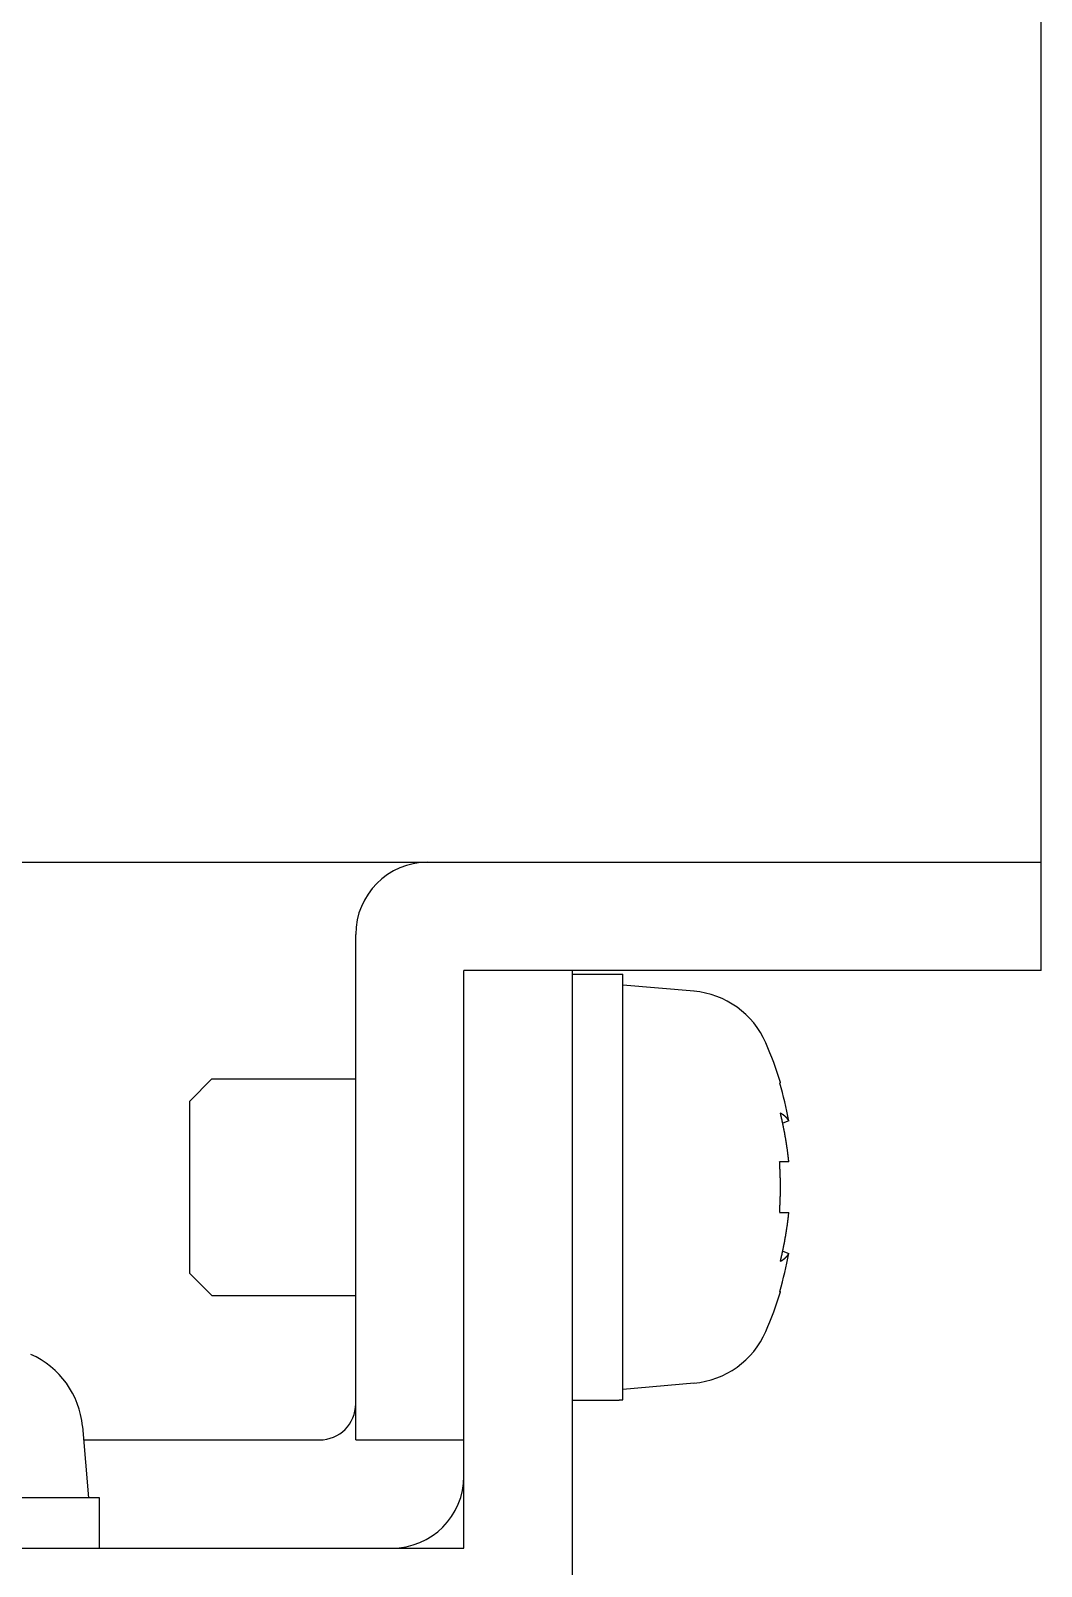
# Model space of a CAD drawing. Extents: x 1 to 262, y 0 to 247.
# Drawn here: x 71.89 to 85.89, y 107.52 to 128.78 of the extents above; entities that cross this region are included whole.
import ezdxf

# ---------------------------------------------------------------- set-up
doc = ezdxf.new("R2010")
doc.units = 0
doc.layers.get('0').update_dxf_attribs({"linetype": 'CONTINUOUS'})

msp = doc.modelspace()

# ---------------------------------------------------------------- linework, layer by layer
at = {"color": 7, "linetype": 'CONTINUOUS'}
for p, q in [((85.888, 117.268), (85.888, 133.268)), ((53.888, 117.268), (85.888, 117.268)), ((85.888, 115.768), (85.888, 117.268)), ((76.388, 109.268), (76.388, 116.268)), ((79.388, 115.768), (77.888, 115.768)), ((77.888, 114.768), (77.888, 115.768)), ((79.388, 115.768), (79.388, 114.768)), ((84.888, 115.768), (79.388, 115.768)), ((79.388, 115.718), (80.088, 115.718)), ((80.088, 109.821), (80.088, 115.718)), ((85.888, 115.768), (84.888, 115.768)), ((81.076, 115.482), (80.088, 115.568)), ((77.888, 107.768), (77.888, 114.768)), ((79.388, 114.768), (79.388, 107.268)), ((74.088, 113.961), (74.394, 114.268)), ((74.394, 114.268), (76.388, 114.268)), ((82.273, 114.218), (82.262, 114.211)), ((74.088, 111.575), (74.088, 113.961)), ((82.39, 113.686), (82.305, 113.653)), ((82.39, 113.117), (82.262, 113.117)), ((82.262, 112.419), (82.39, 112.419)), ((82.305, 111.883), (82.39, 111.85)), ((74.088, 111.575), (74.394, 111.268)), ((74.394, 111.268), (76.388, 111.268)), ((82.262, 111.325), (82.273, 111.318)), ((81.076, 110.054), (80.088, 109.968)), ((79.388, 109.818), (79.703, 109.818)), ((72.601, 109.456), (72.688, 108.468)), ((72.618, 109.268), (75.888, 109.268)), ((76.388, 109.268), (77.888, 109.268)), ((72.838, 108.468), (66.95, 108.468)), ((72.838, 107.768), (72.838, 108.468)), ((61.888, 107.768), (77.888, 107.768))]:
    msp.add_line(p, q, dxfattribs=at)
for points in [[(82.39, 113.117, 0), (82.39, 113.122, 0), (82.389, 113.128, 0), (82.389, 113.133, 0), (82.388, 113.138, 0), (82.387, 113.144, 0), (82.387, 113.149, 0), (82.386, 113.154, 0), (82.386, 113.159, 0), (82.385, 113.165, 0), (82.384, 113.17, 0), (82.384, 113.175, 0), (82.383, 113.181, 0), (82.382, 113.186, 0), (82.382, 113.191, 0), (82.381, 113.197, 0), (82.381, 113.202, 0), (82.38, 113.207, 0), (82.379, 113.213, 0), (82.379, 113.218, 0), (82.378, 113.223, 0), (82.377, 113.228, 0), (82.377, 113.234, 0), (82.376, 113.239, 0), (82.375, 113.244, 0), (82.374, 113.25, 0), (82.374, 113.255, 0), (82.373, 113.26, 0), (82.372, 113.266, 0), (82.372, 113.271, 0), (82.371, 113.276, 0), (82.37, 113.282, 0), (82.369, 113.287, 0), (82.369, 113.292, 0), (82.368, 113.297, 0), (82.367, 113.303, 0), (82.366, 113.308, 0), (82.366, 113.313, 0), (82.365, 113.319, 0), (82.364, 113.324, 0), (82.363, 113.329, 0), (82.362, 113.335, 0), (82.362, 113.34, 0), (82.361, 113.345, 0), (82.36, 113.35, 0), (82.359, 113.356, 0), (82.359, 113.361, 0), (82.358, 113.366, 0), (82.357, 113.372, 0), (82.356, 113.377, 0), (82.355, 113.382, 0), (82.354, 113.388, 0), (82.353, 113.393, 0), (82.353, 113.398, 0), (82.352, 113.403, 0), (82.351, 113.409, 0), (82.35, 113.414, 0), (82.349, 113.419, 0), (82.348, 113.425, 0), (82.347, 113.43, 0), (82.347, 113.435, 0), (82.346, 113.44, 0), (82.345, 113.446, 0), (82.344, 113.451, 0), (82.343, 113.456, 0), (82.342, 113.462, 0), (82.341, 113.467, 0), (82.34, 113.472, 0), (82.339, 113.477, 0), (82.338, 113.483, 0), (82.337, 113.488, 0), (82.336, 113.493, 0), (82.335, 113.499, 0), (82.334, 113.504, 0), (82.333, 113.509, 0), (82.332, 113.514, 0), (82.332, 113.52, 0), (82.331, 113.525, 0), (82.329, 113.53, 0), (82.329, 113.536, 0), (82.328, 113.541, 0), (82.326, 113.546, 0), (82.326, 113.551, 0), (82.324, 113.557, 0), (82.323, 113.562, 0), (82.322, 113.567, 0), (82.321, 113.573, 0), (82.32, 113.578, 0), (82.319, 113.583, 0), (82.318, 113.588, 0), (82.317, 113.594, 0), (82.316, 113.599, 0), (82.315, 113.604, 0), (82.314, 113.609, 0), (82.313, 113.615, 0), (82.312, 113.62, 0), (82.311, 113.625, 0), (82.31, 113.63, 0), (82.308, 113.636, 0), (82.307, 113.641, 0), (82.306, 113.646, 0), (82.305, 113.652, 0), (82.304, 113.657, 0), (82.303, 113.662, 0), (82.302, 113.667, 0), (82.301, 113.673, 0), (82.299, 113.678, 0), (82.298, 113.683, 0), (82.297, 113.688, 0), (82.296, 113.694, 0), (82.295, 113.699, 0), (82.294, 113.704, 0), (82.293, 113.709, 0), (82.291, 113.715, 0), (82.29, 113.72, 0), (82.289, 113.725, 0), (82.288, 113.73, 0), (82.287, 113.736, 0), (82.285, 113.741, 0), (82.284, 113.746, 0), (82.283, 113.751, 0), (82.282, 113.757, 0), (82.28, 113.762, 0), (82.279, 113.767, 0), (82.278, 113.772, 0), (82.277, 113.778, 0), (82.275, 113.783, 0), (82.274, 113.788, 0), (82.273, 113.793, 0)], [(82.39, 113.686, 0), (82.39, 113.687, 0), (82.389, 113.688, 0), (82.389, 113.689, 0), (82.388, 113.69, 0), (82.387, 113.691, 0), (82.387, 113.692, 0), (82.386, 113.693, 0), (82.386, 113.694, 0), (82.385, 113.695, 0), (82.384, 113.696, 0), (82.384, 113.697, 0), (82.383, 113.698, 0), (82.382, 113.699, 0), (82.382, 113.7, 0), (82.381, 113.701, 0), (82.381, 113.702, 0), (82.38, 113.703, 0), (82.379, 113.704, 0), (82.379, 113.704, 0), (82.378, 113.705, 0), (82.377, 113.706, 0), (82.377, 113.707, 0), (82.376, 113.708, 0), (82.375, 113.709, 0), (82.374, 113.71, 0), (82.374, 113.711, 0), (82.373, 113.712, 0), (82.372, 113.713, 0), (82.372, 113.714, 0), (82.371, 113.715, 0), (82.37, 113.716, 0), (82.369, 113.716, 0), (82.369, 113.717, 0), (82.368, 113.718, 0), (82.367, 113.719, 0), (82.366, 113.72, 0), (82.366, 113.721, 0), (82.365, 113.722, 0), (82.364, 113.723, 0), (82.363, 113.724, 0), (82.362, 113.725, 0), (82.362, 113.725, 0), (82.361, 113.726, 0), (82.36, 113.727, 0), (82.359, 113.728, 0), (82.359, 113.729, 0), (82.358, 113.73, 0), (82.357, 113.731, 0), (82.356, 113.732, 0), (82.355, 113.732, 0), (82.354, 113.733, 0), (82.353, 113.734, 0), (82.353, 113.735, 0), (82.352, 113.736, 0), (82.351, 113.737, 0), (82.35, 113.738, 0), (82.349, 113.739, 0), (82.348, 113.739, 0), (82.347, 113.74, 0), (82.347, 113.741, 0), (82.346, 113.742, 0), (82.345, 113.743, 0), (82.344, 113.744, 0), (82.343, 113.744, 0), (82.342, 113.745, 0), (82.341, 113.746, 0), (82.34, 113.747, 0), (82.339, 113.748, 0), (82.338, 113.749, 0), (82.337, 113.749, 0), (82.336, 113.75, 0), (82.335, 113.751, 0), (82.334, 113.752, 0), (82.333, 113.753, 0), (82.332, 113.753, 0), (82.332, 113.754, 0), (82.331, 113.755, 0), (82.329, 113.756, 0), (82.329, 113.757, 0), (82.328, 113.758, 0), (82.326, 113.758, 0), (82.326, 113.759, 0), (82.324, 113.76, 0), (82.323, 113.761, 0), (82.322, 113.761, 0), (82.321, 113.762, 0), (82.32, 113.763, 0), (82.319, 113.764, 0), (82.318, 113.765, 0), (82.317, 113.765, 0), (82.316, 113.766, 0), (82.315, 113.767, 0), (82.314, 113.768, 0), (82.313, 113.769, 0), (82.312, 113.769, 0), (82.311, 113.77, 0), (82.31, 113.771, 0), (82.308, 113.772, 0), (82.307, 113.772, 0), (82.306, 113.773, 0), (82.305, 113.774, 0), (82.304, 113.775, 0), (82.303, 113.775, 0), (82.302, 113.776, 0), (82.301, 113.777, 0), (82.299, 113.778, 0), (82.298, 113.778, 0), (82.297, 113.779, 0), (82.296, 113.78, 0), (82.295, 113.78, 0), (82.294, 113.781, 0), (82.293, 113.782, 0), (82.291, 113.783, 0), (82.29, 113.783, 0), (82.289, 113.784, 0), (82.288, 113.785, 0), (82.287, 113.786, 0), (82.285, 113.786, 0), (82.284, 113.787, 0), (82.283, 113.788, 0), (82.282, 113.788, 0), (82.28, 113.789, 0), (82.279, 113.79, 0), (82.278, 113.791, 0), (82.277, 113.791, 0), (82.275, 113.792, 0), (82.274, 113.793, 0), (82.273, 113.793, 0)], [(82.262, 112.419, 0), (82.263, 112.424, 0), (82.263, 112.43, 0), (82.263, 112.435, 0), (82.264, 112.441, 0), (82.264, 112.446, 0), (82.264, 112.452, 0), (82.264, 112.457, 0), (82.265, 112.463, 0), (82.265, 112.468, 0), (82.265, 112.473, 0), (82.266, 112.479, 0), (82.266, 112.484, 0), (82.266, 112.49, 0), (82.266, 112.495, 0), (82.267, 112.501, 0), (82.267, 112.506, 0), (82.267, 112.512, 0), (82.267, 112.517, 0), (82.268, 112.522, 0), (82.268, 112.528, 0), (82.268, 112.533, 0), (82.268, 112.539, 0), (82.269, 112.544, 0), (82.269, 112.55, 0), (82.269, 112.555, 0), (82.269, 112.561, 0), (82.269, 112.566, 0), (82.269, 112.572, 0), (82.27, 112.577, 0), (82.27, 112.582, 0), (82.27, 112.588, 0), (82.27, 112.593, 0), (82.27, 112.599, 0), (82.27, 112.604, 0), (82.271, 112.61, 0), (82.271, 112.615, 0), (82.271, 112.621, 0), (82.271, 112.626, 0), (82.271, 112.632, 0), (82.271, 112.637, 0), (82.272, 112.642, 0), (82.272, 112.648, 0), (82.272, 112.653, 0), (82.272, 112.659, 0), (82.272, 112.664, 0), (82.272, 112.67, 0), (82.272, 112.675, 0), (82.272, 112.681, 0), (82.272, 112.686, 0), (82.272, 112.692, 0), (82.272, 112.697, 0), (82.272, 112.702, 0), (82.272, 112.708, 0), (82.273, 112.713, 0), (82.273, 112.719, 0), (82.273, 112.724, 0), (82.273, 112.73, 0), (82.273, 112.735, 0), (82.273, 112.741, 0), (82.273, 112.746, 0), (82.273, 112.752, 0), (82.273, 112.757, 0), (82.273, 112.763, 0), (82.273, 112.768, 0), (82.273, 112.773, 0), (82.273, 112.779, 0), (82.273, 112.784, 0), (82.273, 112.79, 0), (82.273, 112.795, 0), (82.273, 112.801, 0), (82.273, 112.806, 0), (82.273, 112.812, 0), (82.273, 112.817, 0), (82.273, 112.823, 0), (82.272, 112.828, 0), (82.272, 112.833, 0), (82.272, 112.839, 0), (82.272, 112.844, 0), (82.272, 112.85, 0), (82.272, 112.855, 0), (82.272, 112.861, 0), (82.272, 112.866, 0), (82.272, 112.872, 0), (82.272, 112.877, 0), (82.272, 112.883, 0), (82.272, 112.888, 0), (82.272, 112.893, 0), (82.271, 112.899, 0), (82.271, 112.904, 0), (82.271, 112.91, 0), (82.271, 112.915, 0), (82.271, 112.921, 0), (82.271, 112.926, 0), (82.27, 112.932, 0), (82.27, 112.937, 0), (82.27, 112.943, 0), (82.27, 112.948, 0), (82.27, 112.953, 0), (82.27, 112.959, 0), (82.269, 112.964, 0), (82.269, 112.97, 0), (82.269, 112.975, 0), (82.269, 112.981, 0), (82.269, 112.986, 0), (82.269, 112.992, 0), (82.268, 112.997, 0), (82.268, 113.003, 0), (82.268, 113.008, 0), (82.268, 113.013, 0), (82.267, 113.019, 0), (82.267, 113.024, 0), (82.267, 113.03, 0), (82.267, 113.035, 0), (82.266, 113.041, 0), (82.266, 113.046, 0), (82.266, 113.052, 0), (82.266, 113.057, 0), (82.265, 113.063, 0), (82.265, 113.068, 0), (82.265, 113.073, 0), (82.264, 113.079, 0), (82.264, 113.084, 0), (82.264, 113.09, 0), (82.264, 113.095, 0), (82.263, 113.101, 0), (82.263, 113.106, 0), (82.263, 113.112, 0), (82.262, 113.117, 0)], [(82.273, 111.743, 0), (82.274, 111.748, 0), (82.275, 111.753, 0), (82.277, 111.758, 0), (82.278, 111.764, 0), (82.279, 111.769, 0), (82.28, 111.774, 0), (82.282, 111.779, 0), (82.283, 111.785, 0), (82.284, 111.79, 0), (82.285, 111.795, 0), (82.287, 111.8, 0), (82.288, 111.806, 0), (82.289, 111.811, 0), (82.29, 111.816, 0), (82.291, 111.821, 0), (82.293, 111.827, 0), (82.294, 111.832, 0), (82.295, 111.837, 0), (82.296, 111.842, 0), (82.297, 111.848, 0), (82.298, 111.853, 0), (82.299, 111.858, 0), (82.301, 111.863, 0), (82.302, 111.869, 0), (82.303, 111.874, 0), (82.304, 111.879, 0), (82.305, 111.884, 0), (82.306, 111.89, 0), (82.307, 111.895, 0), (82.308, 111.9, 0), (82.31, 111.905, 0), (82.311, 111.911, 0), (82.312, 111.916, 0), (82.313, 111.921, 0), (82.314, 111.927, 0), (82.315, 111.932, 0), (82.316, 111.937, 0), (82.317, 111.942, 0), (82.318, 111.948, 0), (82.319, 111.953, 0), (82.32, 111.958, 0), (82.321, 111.963, 0), (82.322, 111.969, 0), (82.323, 111.974, 0), (82.324, 111.979, 0), (82.326, 111.985, 0), (82.326, 111.99, 0), (82.328, 111.995, 0), (82.329, 112, 0), (82.329, 112.006, 0), (82.331, 112.011, 0), (82.332, 112.016, 0), (82.332, 112.021, 0), (82.333, 112.027, 0), (82.334, 112.032, 0), (82.335, 112.037, 0), (82.336, 112.043, 0), (82.337, 112.048, 0), (82.338, 112.053, 0), (82.339, 112.058, 0), (82.34, 112.064, 0), (82.341, 112.069, 0), (82.342, 112.074, 0), (82.343, 112.08, 0), (82.344, 112.085, 0), (82.345, 112.09, 0), (82.346, 112.095, 0), (82.347, 112.101, 0), (82.347, 112.106, 0), (82.348, 112.111, 0), (82.349, 112.117, 0), (82.35, 112.122, 0), (82.351, 112.127, 0), (82.352, 112.133, 0), (82.353, 112.138, 0), (82.353, 112.143, 0), (82.354, 112.148, 0), (82.355, 112.154, 0), (82.356, 112.159, 0), (82.357, 112.164, 0), (82.358, 112.17, 0), (82.359, 112.175, 0), (82.359, 112.18, 0), (82.36, 112.185, 0), (82.361, 112.191, 0), (82.362, 112.196, 0), (82.362, 112.201, 0), (82.363, 112.207, 0), (82.364, 112.212, 0), (82.365, 112.217, 0), (82.366, 112.223, 0), (82.366, 112.228, 0), (82.367, 112.233, 0), (82.368, 112.238, 0), (82.369, 112.244, 0), (82.369, 112.249, 0), (82.37, 112.254, 0), (82.371, 112.26, 0), (82.372, 112.265, 0), (82.372, 112.27, 0), (82.373, 112.276, 0), (82.374, 112.281, 0), (82.374, 112.286, 0), (82.375, 112.292, 0), (82.376, 112.297, 0), (82.377, 112.302, 0), (82.377, 112.307, 0), (82.378, 112.313, 0), (82.379, 112.318, 0), (82.379, 112.323, 0), (82.38, 112.329, 0), (82.381, 112.334, 0), (82.381, 112.339, 0), (82.382, 112.345, 0), (82.382, 112.35, 0), (82.383, 112.355, 0), (82.384, 112.361, 0), (82.384, 112.366, 0), (82.385, 112.371, 0), (82.386, 112.376, 0), (82.386, 112.382, 0), (82.387, 112.387, 0), (82.387, 112.392, 0), (82.388, 112.398, 0), (82.389, 112.403, 0), (82.389, 112.408, 0), (82.39, 112.414, 0), (82.39, 112.419, 0)], [(82.273, 111.743, 0), (82.274, 111.743, 0), (82.275, 111.744, 0), (82.277, 111.745, 0), (82.278, 111.745, 0), (82.279, 111.746, 0), (82.28, 111.747, 0), (82.282, 111.748, 0), (82.283, 111.748, 0), (82.284, 111.749, 0), (82.285, 111.75, 0), (82.287, 111.75, 0), (82.288, 111.751, 0), (82.289, 111.752, 0), (82.29, 111.753, 0), (82.291, 111.753, 0), (82.293, 111.754, 0), (82.294, 111.755, 0), (82.295, 111.755, 0), (82.296, 111.756, 0), (82.297, 111.757, 0), (82.298, 111.758, 0), (82.299, 111.758, 0), (82.301, 111.759, 0), (82.302, 111.76, 0), (82.303, 111.761, 0), (82.304, 111.761, 0), (82.305, 111.762, 0), (82.306, 111.763, 0), (82.307, 111.764, 0), (82.308, 111.764, 0), (82.31, 111.765, 0), (82.311, 111.766, 0), (82.312, 111.767, 0), (82.313, 111.767, 0), (82.314, 111.768, 0), (82.315, 111.769, 0), (82.316, 111.77, 0), (82.317, 111.771, 0), (82.318, 111.771, 0), (82.319, 111.772, 0), (82.32, 111.773, 0), (82.321, 111.774, 0), (82.322, 111.774, 0), (82.323, 111.775, 0), (82.324, 111.776, 0), (82.326, 111.777, 0), (82.326, 111.778, 0), (82.328, 111.778, 0), (82.329, 111.779, 0), (82.329, 111.78, 0), (82.331, 111.781, 0), (82.332, 111.782, 0), (82.332, 111.782, 0), (82.333, 111.783, 0), (82.334, 111.784, 0), (82.335, 111.785, 0), (82.336, 111.786, 0), (82.337, 111.787, 0), (82.338, 111.787, 0), (82.339, 111.788, 0), (82.34, 111.789, 0), (82.341, 111.79, 0), (82.342, 111.791, 0), (82.343, 111.792, 0), (82.344, 111.792, 0), (82.345, 111.793, 0), (82.346, 111.794, 0), (82.347, 111.795, 0), (82.347, 111.796, 0), (82.348, 111.797, 0), (82.349, 111.797, 0), (82.35, 111.798, 0), (82.351, 111.799, 0), (82.352, 111.8, 0), (82.353, 111.801, 0), (82.353, 111.802, 0), (82.354, 111.803, 0), (82.355, 111.803, 0), (82.356, 111.804, 0), (82.357, 111.805, 0), (82.358, 111.806, 0), (82.359, 111.807, 0), (82.359, 111.808, 0), (82.36, 111.809, 0), (82.361, 111.81, 0), (82.362, 111.81, 0), (82.362, 111.811, 0), (82.363, 111.812, 0), (82.364, 111.813, 0), (82.365, 111.814, 0), (82.366, 111.815, 0), (82.366, 111.816, 0), (82.367, 111.817, 0), (82.368, 111.818, 0), (82.369, 111.819, 0), (82.369, 111.819, 0), (82.37, 111.82, 0), (82.371, 111.821, 0), (82.372, 111.822, 0), (82.372, 111.823, 0), (82.373, 111.824, 0), (82.374, 111.825, 0), (82.374, 111.826, 0), (82.375, 111.827, 0), (82.376, 111.828, 0), (82.377, 111.829, 0), (82.377, 111.83, 0), (82.378, 111.831, 0), (82.379, 111.832, 0), (82.379, 111.832, 0), (82.38, 111.833, 0), (82.381, 111.834, 0), (82.381, 111.835, 0), (82.382, 111.836, 0), (82.382, 111.837, 0), (82.383, 111.838, 0), (82.384, 111.839, 0), (82.384, 111.84, 0), (82.385, 111.841, 0), (82.386, 111.842, 0), (82.386, 111.843, 0), (82.387, 111.844, 0), (82.387, 111.845, 0), (82.388, 111.846, 0), (82.389, 111.847, 0), (82.389, 111.848, 0), (82.39, 111.849, 0), (82.39, 111.85, 0)], [(79.703, 109.818, 0), (79.706, 109.818, 0), (79.709, 109.818, 0), (79.712, 109.818, 0), (79.715, 109.818, 0), (79.718, 109.818, 0), (79.721, 109.818, 0), (79.724, 109.818, 0), (79.727, 109.818, 0), (79.73, 109.818, 0), (79.733, 109.818, 0), (79.736, 109.818, 0), (79.739, 109.818, 0), (79.742, 109.818, 0), (79.745, 109.818, 0), (79.748, 109.818, 0), (79.751, 109.818, 0), (79.754, 109.818, 0), (79.757, 109.818, 0), (79.76, 109.818, 0), (79.763, 109.818, 0), (79.766, 109.818, 0), (79.769, 109.818, 0), (79.772, 109.818, 0), (79.775, 109.818, 0), (79.778, 109.818, 0), (79.781, 109.818, 0), (79.784, 109.818, 0), (79.787, 109.818, 0), (79.79, 109.818, 0), (79.793, 109.818, 0), (79.796, 109.818, 0), (79.799, 109.818, 0), (79.802, 109.818, 0), (79.805, 109.818, 0), (79.808, 109.818, 0), (79.811, 109.818, 0), (79.814, 109.818, 0), (79.817, 109.818, 0), (79.82, 109.818, 0), (79.823, 109.818, 0), (79.826, 109.818, 0), (79.829, 109.818, 0), (79.832, 109.818, 0), (79.835, 109.818, 0), (79.838, 109.818, 0), (79.841, 109.818, 0), (79.844, 109.818, 0), (79.847, 109.818, 0), (79.85, 109.818, 0), (79.853, 109.818, 0), (79.856, 109.818, 0), (79.859, 109.819, 0), (79.862, 109.819, 0), (79.865, 109.819, 0), (79.868, 109.819, 0), (79.871, 109.819, 0), (79.874, 109.819, 0), (79.877, 109.819, 0), (79.88, 109.819, 0), (79.883, 109.819, 0), (79.886, 109.819, 0), (79.889, 109.819, 0), (79.892, 109.819, 0), (79.895, 109.819, 0), (79.898, 109.819, 0), (79.901, 109.819, 0), (79.904, 109.819, 0), (79.907, 109.819, 0), (79.91, 109.819, 0), (79.913, 109.819, 0), (79.916, 109.819, 0), (79.919, 109.819, 0), (79.922, 109.819, 0), (79.925, 109.819, 0), (79.928, 109.819, 0), (79.931, 109.819, 0), (79.934, 109.819, 0), (79.938, 109.819, 0), (79.941, 109.819, 0), (79.944, 109.819, 0), (79.947, 109.819, 0), (79.95, 109.819, 0), (79.953, 109.819, 0), (79.956, 109.819, 0), (79.959, 109.819, 0), (79.962, 109.819, 0), (79.965, 109.82, 0), (79.968, 109.82, 0), (79.971, 109.82, 0), (79.974, 109.82, 0), (79.977, 109.82, 0), (79.98, 109.82, 0), (79.983, 109.82, 0), (79.986, 109.82, 0), (79.989, 109.82, 0), (79.992, 109.82, 0), (79.995, 109.82, 0), (79.998, 109.82, 0), (80.001, 109.82, 0), (80.004, 109.82, 0), (80.007, 109.82, 0), (80.01, 109.82, 0), (80.013, 109.82, 0), (80.016, 109.82, 0), (80.019, 109.82, 0), (80.022, 109.82, 0), (80.025, 109.82, 0), (80.028, 109.82, 0), (80.031, 109.82, 0), (80.034, 109.82, 0), (80.037, 109.82, 0), (80.04, 109.821, 0), (80.043, 109.821, 0), (80.046, 109.821, 0), (80.049, 109.821, 0), (80.052, 109.821, 0), (80.055, 109.821, 0), (80.058, 109.821, 0), (80.061, 109.821, 0), (80.064, 109.821, 0), (80.067, 109.821, 0), (80.07, 109.821, 0), (80.073, 109.821, 0), (80.076, 109.821, 0), (80.079, 109.821, 0), (80.082, 109.821, 0), (80.085, 109.821, 0), (80.088, 109.821, 0)]]:
    msp.add_polyline3d(points, dxfattribs=at)
for centre, radius, start, end in [((77.388, 116.268), 1, 90, 180), ((80.971, 114.286), 1.2, 23.5471, 85), ((77.488, 112.768), 5, 16.858, 23.5471), ((77.488, 112.768), 4.988, 10.6082, 16.8109), ((77.488, 112.768), 4.988, 343.1891, 349.3918), ((77.488, 112.768), 5, 336.4529, 343.142), ((80.971, 111.25), 1.2, 275, 336.4529), ((71.406, 109.352), 1.2, 5, 66.4529), ((75.888, 109.768), 0.5, 270, 0), ((76.888, 108.768), 1, 270, 0)]:
    msp.add_arc(centre, radius, start, end, dxfattribs=at)

doc.saveas('drawing.dxf')
